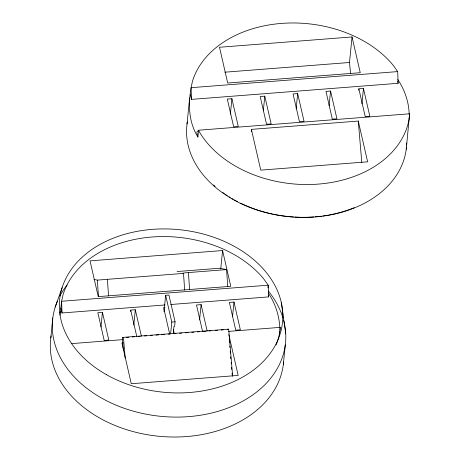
<?xml version="1.0" encoding="UTF-8"?>
<svg xmlns="http://www.w3.org/2000/svg" width="460" height="460" viewBox="0 0 460 460"><rect width="100%" height="100%" fill="white"/><g stroke="black" fill="none" stroke-linecap="round" stroke-linejoin="round"><path stroke-width="0.69" d="M60.024 315.192L61.605 301.271L63.123 294.411A110.343 80.437 5.7 0 1 152.018 237.009A110.343 80.437 5.7 0 1 263.666 278.8L268.226 285.188L268.663 296.89L170.712 304.514M190.388 94.513L191.509 99.383L398.13 83.3L397.693 71.593L393.133 65.205A110.343 80.437 5.7 0 0 281.486 23.414A110.343 80.437 5.7 0 0 192.59 80.816C188.077 99.458 187.369 120.146 197.898 137.046L198.582 130.214L409.624 113.787L406.243 149.247M279.582 331.372L279.473 334.213L279.743 331.476M279.732 327.474L279.778 326.295C278.852 314.485 275.005 302.881 268.306 293.089M228.649 331.39L280.157 327.376L280.054 329.981A110.343 80.437 5.7 0 1 277.777 340.291M409.176 114.471C408.946 102.045 404.679 89.78 397.773 79.499M50.807 337.95L52.796 318.021M100.97 326.968L102.436 312.311L97.83 312.668L104.196 340.423L108.801 340.061L102.436 312.311M130.577 311.5L130.72 310.109L135.32 309.747L141.369 336.116M133.791 325.105L135.32 309.747M164.007 311.661L165.646 295.291L168.935 295.032L175.076 321.816L174.622 326.37L173.966 326.422L173.259 333.471M187.03 123.981L189.629 97.957M170.648 333.46L171.787 322.069L165.646 295.291M199.565 319.982L201.1 304.629L196.495 304.986L202.544 331.355M230.368 114.074L231.903 98.716L227.297 99.073L233.663 126.828L238.268 126.471L231.903 98.716M220.737 268.991L222.577 250.539L90.034 260.86L98.239 296.619L230.782 286.304L222.577 250.539M232.524 316.727L233.99 302.065L229.385 302.427L235.75 330.182L240.356 329.82L233.99 302.065M263.327 110.814L264.787 96.157L260.188 96.514L266.553 124.269L271.158 123.912L264.787 96.157M267.956 287.92L268.226 285.188L61.605 301.271L62.042 312.972L164.996 304.963M296.148 108.951L297.678 93.593L293.072 93.955L299.443 121.71L304.048 121.348L297.678 93.593M279.881 330.113L280.157 327.376M283.302 364.745L285.292 344.816M329.107 105.691L330.567 91.034L325.962 91.396L332.333 119.146L336.933 118.789L330.567 91.034M350.623 73.864L349.497 62.491L352.044 36.95L219.5 47.265L227.706 83.03L360.249 72.709L352.044 36.95M358.714 90.229L358.852 88.832L363.457 88.475L369.823 116.23L365.217 116.587L358.852 88.832M361.922 103.828L363.457 88.475M409.147 118.571L409.624 113.787M55.217 307.09L62.14 287.632M123.401 350.572L122.314 337.732L123.435 337.353L228.677 329.159L232.662 376.245M227.556 329.538L228.677 329.159M93.938 279.438L97.33 280.117L183.5 273.407L184.667 289.995M224.831 72.197L349.497 62.491M397.693 71.593L191.072 87.682L191.509 99.383M251.396 129.381L358.282 121.06L367.638 161.822L260.745 170.142L251.396 129.381L251.574 131.514M183.5 273.407L182.942 273.298A6.687 0.305 -4 0 1 188.41 272.561L226.561 269.594L227.775 286.873M164.921 307.447L163.605 307.544L169.654 333.914M171.787 322.069L175.076 321.816M122.314 337.732L123.746 337.617M126.609 337.398L128.754 337.232M132.336 336.95L134.487 336.783M138.063 336.507L140.214 336.341M144.509 336.001L146.654 335.834M150.236 335.558L152.381 335.392M155.963 335.11L158.827 334.891M161.69 334.667L164.553 334.443M168.136 334.167L170.28 333.994M173.863 333.718L176.007 333.552M179.59 333.27L181.734 333.103M185.317 332.827L188.18 332.603M191.762 332.327L193.907 332.16M197.489 331.878L199.634 331.712M203.216 331.436L206.08 331.211M208.943 330.987L211.088 330.82M215.383 330.487L217.534 330.32M221.116 330.038L223.261 329.872M71.26 343.643L122.768 339.629M123.355 342.861L121.929 342.976L131.278 383.738L238.171 375.417L228.815 334.656M226.561 269.594L219.725 268.226L181.573 271.199A6.687 0.305 -4 0 1 177.083 271.475M397.647 81.213L398.13 83.3M268.341 295.498L268.663 296.89M197.898 137.046L196.782 132.181L198.582 130.214L199.853 132.716A110.343 80.437 5.7 0 0 318.349 184.098A110.343 80.437 5.7 0 0 409.521 116.391M201.1 304.629L207.149 330.993M173.305 329.394L174.259 333.558M130.72 310.109L136.769 336.473M60.921 308.108L62.042 312.972M281.267 302.341L285.723 333.655M358.282 121.06L361.778 162.334M229.298 340.348L229.482 342.481M229.781 346.041L229.902 347.461M230.201 351.02L230.385 353.153M230.684 356.713L230.868 358.846M231.167 362.405L231.288 363.831M231.587 367.385L231.771 369.524M232.07 373.077L232.248 375.216M123.435 337.353L125.183 358.041M188.41 272.561L189.623 289.84M107.393 279.387L108.554 295.975M97.33 280.117L98.498 296.706M406.473 147.16A110.343 80.437 5.7 0 1 286.35 216.407A110.343 80.437 5.7 0 1 187.335 121.9M406.709 142.951A110.343 80.437 5.7 0 1 406.628 145.055M354.194 207.673A108.669 79.212 5.7 0 1 329.182 214.987M328.469 215.113A108.669 79.212 5.7 0 1 323.006 215.981M321.626 216.165A108.669 79.212 5.7 0 1 315.37 216.821M313.979 216.93A108.669 79.212 5.7 0 1 301.277 217.298M300.57 217.287A108.669 79.212 5.7 0 1 294.894 217.068M293.474 216.982A108.669 79.212 5.7 0 1 273.079 214.187M272.389 214.038A108.669 79.212 5.7 0 1 240.655 203.199M237.481 201.601A108.669 79.212 5.7 0 1 234.387 199.927M233.174 199.243A108.669 79.212 5.7 0 1 231.966 198.542M230.184 197.466A108.669 79.212 5.7 0 1 229.005 196.736M227.263 195.621A108.669 79.212 5.7 0 1 225.555 194.476M224.428 193.7A108.669 79.212 5.7 0 1 222.778 192.521M215.079 186.375A108.669 79.212 5.7 0 1 213.538 184.989M277.558 340.964A110.343 80.437 5.7 0 1 276.08 344.977M283.601 361.974A117.03 85.313 5.7 0 1 156.624 436.028A117.03 85.313 5.7 0 1 51.112 335.88M59.587 312.926A117.03 85.313 5.7 0 1 60.3 311.748M283.676 320.493A117.03 85.313 5.7 0 1 162.811 416.518A117.03 85.313 5.7 0 1 57.437 301.11M59.898 295.975A117.03 85.313 5.7 0 1 67.108 284.981M268.358 291.077A117.03 85.313 5.7 0 1 282.934 317.883M106.415 374.659A112.016 81.656 5.7 0 0 282.359 323.742A112.016 81.656 5.7 0 0 124.499 234.358A112.016 81.656 5.7 0 0 106.415 374.659"/></g></svg>
